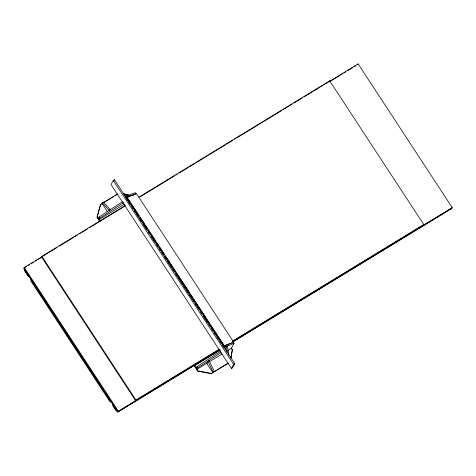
<?xml version="1.0" encoding="UTF-8"?>
<svg xmlns="http://www.w3.org/2000/svg" width="476" height="476" viewBox="0 0 476 476"><rect width="100%" height="100%" fill="white"/><g stroke="black" fill="none" stroke-linecap="round" stroke-linejoin="round"><path stroke-width="0.71" d="M230.824 357.833L232.383 349.634L231.187 347.813M230.872 358.22L232.383 349.634M99.883 221.632L97.068 217.336L100.585 204.323L117.679 193.905M97.068 217.336L100.585 204.323M43.84 255.57L24.282 267.494L23.8 268.416L25.287 270.683L25.115 271.011M28.013 275.437L28.185 275.11L30.44 278.561L30.268 278.888L111.039 402.274L111.211 401.946L113.466 405.397L113.294 405.725M125.563 205.317L41.882 256.344L41.555 256.969L135.601 400.643L135.934 400.018L218.978 349.378M31.154 280.233L30.821 280.858L109.825 401.548L110.152 400.923M113.264 180.452L111.069 184.611L231.455 368.519L232.603 367.817L234.799 363.652L114.413 179.75L113.264 180.452L233.651 364.354L231.455 368.519M113.788 180.934L114.413 179.75M102.358 202.847L109.171 210.368L110.325 209.666L103.506 202.145L102.042 203.436L107.219 211.344M103.197 202.734L103.506 202.145M98.234 218.526L99.062 216.949L122.32 201.806M123.683 202.556L99.817 218.097L98.984 219.674L124.736 203.972M116.192 410.151L116.364 409.824L117.852 412.091L219.918 349.854M117.852 412.091L118.334 411.175L219.537 349.461M164.053 383.715L164.387 383.091M329.368 81.461L329.695 80.837L423.747 224.511L423.42 225.136M196.201 368.186L197.028 366.609L220.9 351.068M221.037 352.615L197.784 367.764L196.957 369.334L207.631 362.825M357.821 64.534L358.148 63.909L452.2 207.584L451.718 208.506L233.228 341.732M228.171 363.289L211.076 373.708L197.778 371.179L197.951 370.852L194.327 365.324M207.893 361.177L206.739 363.367L212.707 372.494L214.17 371.203L209.041 360.475L207.893 361.177L213.022 371.905M223.464 346.576L224.077 345.409L127.092 197.242L125.938 197.945M211.076 373.708L228.343 362.956M224.97 348.962L226.249 346.54L227.397 345.838L228.849 355.173M213.861 371.792L214.17 371.203M232.919 343.023L233.091 342.696M234.031 343.452L223.797 347.426L223.048 346.272L233.282 342.303L234.031 343.452L231.491 348.271L227.724 350.568M232.788 342.958L233.728 342.226L136.416 193.577L126.658 197.302M101.049 204.263L102.31 203.496M103.578 202.722L113.704 196.546M114.972 195.773L117.507 194.232M125.081 196.612L135.315 192.643L136.065 193.791L125.831 197.76M138.873 197.195L329.695 80.837M44.089 255.422L48.528 252.714M48.885 252.494L50.777 251.34M51.063 251.167L52.33 250.394M52.669 250.186L55.502 248.46M55.823 248.264L57.084 247.496M59.613 245.955L60.874 245.188M61.208 244.979L70.335 239.416M70.716 239.184L73.506 237.482M74.518 236.864L77.308 235.162M79.212 234.002L80.48 233.228M81.491 232.609L83.645 231.294M84.026 231.068L87.453 228.98M89.351 227.82L90.618 227.046M91.636 226.427L93.79 225.112M94.807 224.493L97.592 222.792M97.973 222.56L100.763 220.858M101.144 220.626L109.385 215.604M109.641 215.45L110.908 214.676M111.289 214.444L114.079 212.742M114.46 212.51L117.881 210.422M118.262 210.19L119.53 209.416M119.785 209.261L124.218 206.554M140.069 196.891L141.336 196.118M141.717 195.886L144.508 194.184M144.888 193.952L148.31 191.864M148.69 191.632L149.958 190.864M150.214 190.709L153.129 188.93M153.385 188.776L154.652 188.002M155.033 187.77L156.931 186.61M157.187 186.455L158.454 185.682M158.835 185.45L161.626 183.748M162.007 183.516L163.274 182.742M163.524 182.588L167.076 180.422M167.332 180.267L170.247 178.488M170.497 178.333L171.765 177.566M172.145 177.334L174.936 175.632M175.953 175.013L177.221 174.24M179.119 173.08L180.386 172.306M180.642 172.151L185.081 169.444M185.461 169.212L188.252 167.51M189.264 166.892L195.225 163.262M196.237 162.643L198.391 161.328M198.772 161.096L202.199 159.008M202.58 158.776L205.364 157.074M206.382 156.455L208.536 155.14M209.553 154.521L215.509 150.892M215.89 150.66L218.68 148.958M219.692 148.339L225.654 144.704M226.665 144.085L228.825 142.77M229.206 142.538L232.627 140.45M234.531 139.29L235.798 138.516M236.81 137.903L238.964 136.588M239.345 136.356L245.937 132.334M246.318 132.102L254.559 127.074M254.815 126.919L256.082 126.146M256.463 125.914L259.253 124.218M259.634 123.986L264.704 120.892M264.959 120.737L267.875 118.958M268.131 118.804L269.398 118.03M269.779 117.798L273.2 115.71M273.581 115.478L276.372 113.776M276.752 113.544L278.02 112.77M278.27 112.616L281.822 110.456M283.089 109.682L284.993 108.522M285.243 108.367L286.51 107.594M286.891 107.362L289.682 105.66M290.062 105.428L291.966 104.268M293.865 103.108L295.132 102.334M295.388 102.179L298.303 100.4M298.559 100.246L299.826 99.472M300.207 99.24L302.105 98.086M304.009 96.925L306.8 95.224M307.181 94.992L308.448 94.218M308.704 94.064L312.25 91.898M313.517 91.124L315.421 89.964M315.677 89.809L316.945 89.036M317.325 88.804L320.11 87.102M321.127 86.483L323.281 85.168M324.299 84.555L358.148 63.909M26.489 266.572L23.955 268.119L118.006 411.794L219.847 349.693M28.37 265.424L29.661 264.638M31.523 263.502L33.463 262.318M35.367 261.163L36.634 260.39M37.836 259.658L40.99 257.73M330.564 81.152L336.371 77.612M336.901 77.29L339.525 75.69M340.703 74.97L342.684 73.762M343.874 73.036L345.838 71.84M347.676 70.716L352.775 67.61M354.019 66.854L355.929 65.688M224.077 345.409L222.929 346.112L222.119 344.868M232.294 341.262L423.747 224.511M232.597 341.494L452.2 207.584M232.752 341.827L451.873 208.208M219.394 350.08L194.904 365.015L194.559 365.669L220.305 349.973M209.511 361.677L222.072 354.019M233.651 364.354L234.799 363.652M126.372 197.778L129.627 196.54M131.578 195.791L133.53 195.047M224.618 345.707L233.728 342.226M197.951 370.852L211.249 373.38M123.254 193.631L128.681 195.029M124.141 194.857L127.526 195.731M122.992 193.678L129.145 195.356M231.015 348.14L231.812 349.354M126.229 195.91L126.985 197.058M224.196 345.57L224.952 346.724M126.777 197.254L127.592 198.504M128.407 199.747L130.442 202.853M131.257 204.097L138.992 215.914M140.218 217.782L144.692 224.624M145.507 225.868L147.542 228.98M148.357 230.223L155.688 241.415M156.503 242.665L158.538 245.771M159.757 247.639L164.238 254.481M165.458 256.344L167.088 258.831M167.903 260.075L169.938 263.186M170.753 264.43L172.788 267.542M173.603 268.785L175.638 271.897M176.453 273.141L184.188 284.957M185.003 286.201L189.478 293.043M190.703 294.906L192.328 297.399M193.553 299.261L195.178 301.748M195.993 302.992L198.028 306.104M198.843 307.347L200.878 310.459M201.693 311.703L209.428 323.519M210.654 325.388L215.128 332.23M215.943 333.474L217.978 336.58M218.793 337.823L224.089 345.909M128.288 199.789L129.918 202.276M133.577 207.875L135.208 210.362M137.243 213.474L138.058 214.718M141.723 220.317L143.758 223.422M145.388 225.91L146.608 227.778M148.238 230.265L149.458 232.133M150.678 233.996L152.308 236.483M153.528 238.351L155.158 240.838M157.193 243.95L158.008 245.194M159.638 247.681L160.858 249.549M162.489 252.036L163.304 253.28M167.778 260.122L169.004 261.984M170.628 264.472L171.854 266.34M173.478 268.827L174.704 270.695M176.739 273.807L177.554 275.051M178.774 276.913L180.404 279.4M182.439 282.512L183.254 283.755M184.878 286.243L186.104 288.111M187.728 290.598L188.954 292.466M190.578 294.953L191.804 296.816M193.429 299.303L194.654 301.171M195.874 303.039L197.094 304.902M198.724 307.389L199.944 309.257M201.979 312.369L202.794 313.613M204.02 315.475L205.644 317.968M207.679 321.074L208.494 322.317M210.529 325.429L211.344 326.673M212.974 329.16L214.194 331.028M215.824 333.515L217.044 335.378M218.674 337.871L219.894 339.733M221.114 341.601L222.744 344.088M126.348 198.563L127.562 200.426M128.377 201.663L130.406 204.763M131.215 206.007L132.84 208.482M134.464 210.963L135.678 212.826M136.493 214.063L138.522 217.163M139.331 218.401L141.36 221.501M142.984 223.982L146.638 229.563M148.262 232.044L149.476 233.9M151.1 236.382L155.158 242.581M156.378 244.438L157.996 246.919M159.216 248.781L160.436 250.638M161.65 252.5L163.274 254.981M164.494 256.838L166.112 259.319M167.332 261.181L168.956 263.656M169.765 264.9L171.39 267.381M172.609 269.238L174.234 271.719M175.448 273.575L177.072 276.056M177.881 277.3L179.91 280.4M180.725 281.637L182.754 284.737M183.563 285.975L185.188 288.456M185.997 289.694L188.026 292.794M188.841 294.037L190.87 297.137M191.679 298.375L193.708 301.475M194.928 303.337L196.148 305.193M196.957 306.437L198.986 309.537M200.61 312.012L201.824 313.874M203.448 316.356L207.506 322.555M208.726 324.412L209.94 326.274M211.564 328.749L212.784 330.612M213.998 332.474L215.622 334.949M216.842 336.812L218.466 339.293M219.68 341.149L220.9 343.012M99.062 216.949L99.817 218.097M197.028 366.609L197.784 367.764M97.241 217.002L100.055 221.304M193.756 365.038L197.778 371.179M41.882 256.344L135.934 400.018M24.282 267.494L118.334 411.175M226.249 346.54L227.141 352.288M24.377 269.892L24.508 270.677L28.637 276.752L24.377 269.892M112.562 404.6C112.895 406.391 115.716 410.693 116.923 411.27L112.562 404.6"/></g></svg>
